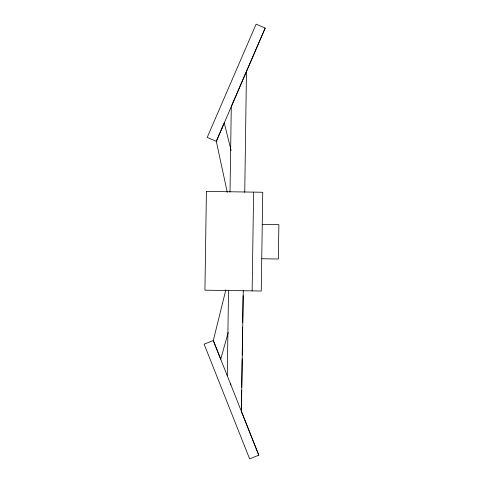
<?xml version="1.0" encoding="UTF-8"?>
<svg xmlns="http://www.w3.org/2000/svg" width="483" height="483" viewBox="0 0 483 483"><rect width="100%" height="100%" fill="white"/><g stroke="black" fill="none" stroke-linecap="round" stroke-linejoin="round"><path stroke-width="0.72" d="M244.754 192.306L246.469 71.381M231.122 150.521L224.251 122.893L216.293 141.38L265.197 28.062L256.129 24.15L207.219 137.407L216.281 141.32L227.282 192.306M227.258 375.72L228.544 290.198M230.011 192.095L231.291 106.568L265.197 28.062M241.693 390.324L241.379 411.353L258.797 455.209L249.62 458.85L204.122 344.174L213.299 340.533L225.857 289.782M241.742 387.318L242.17 358.778M242.225 355.023L242.641 327.233M242.708 322.722L243.112 295.687M241.415 411.353L243.281 290.428M252.138 290.881L253.617 192.119M228.205 332.509L220.713 359.195L213.299 340.533L258.797 455.209M221.6 129.058L222.186 127.687M262.396 224.378L278.878 224.631L278.365 258.997L261.877 258.755M230.3 383.405L230.856 384.806M206.416 191.413L204.931 290.174L261.255 291.02L262.74 192.258L206.41 191.413"/></g></svg>
